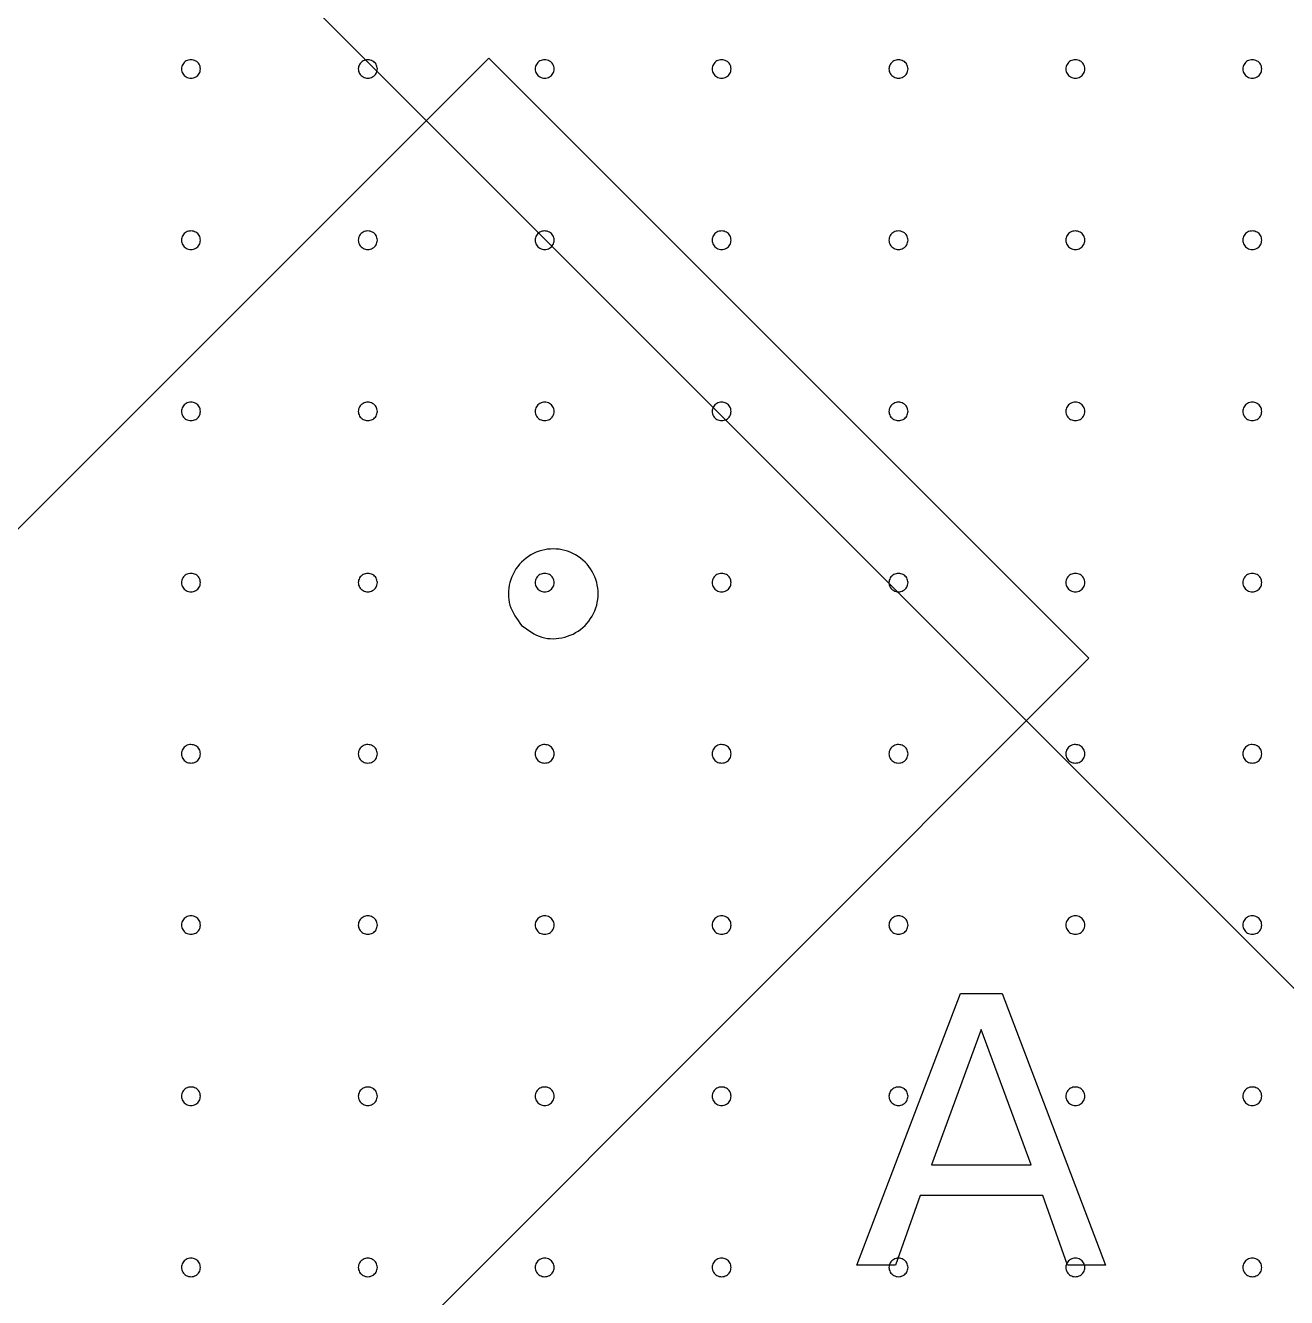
# Model space of a CAD drawing. Extents: x 0 to 210, y 0 to 204.
# Drawn here: x 134.92 to 173.14, y 129.62 to 168.16 of the extents above; entities that cross this region are included whole.
import ezdxf

# ---------------------------------------------------------------- set-up
doc = ezdxf.new("R2010")
doc.units = 0
doc.layers.add('Capa_1', color=7, linetype='CONTINUOUS')

msp = doc.modelspace()

# ---------------------------------------------------------------- linework, layer by layer
at = {"layer": 'Capa_1', "color": 7}
for p, q in [((177.151769, 135.197111), (134.974982, 177.373901)), ((140.22437, 166.838263), (140.22437, 166.838263)), ((145.58492, 166.838263), (145.58492, 166.838263)), ((150.945473, 166.838263), (150.945473, 166.838263)), ((156.306022, 166.838263), (156.306022, 166.838263)), ((161.666572, 166.838263), (161.666572, 166.838263)), ((167.027122, 166.838263), (167.027122, 166.838263)), ((172.387674, 166.838263), (172.387674, 166.838263)), ((140.22437, 161.651476), (140.22437, 161.651476)), ((145.58492, 161.651476), (145.58492, 161.651476)), ((150.945473, 161.651476), (150.945473, 161.651476)), ((156.306022, 161.651476), (156.306022, 161.651476)), ((161.666572, 161.651476), (161.666572, 161.651476)), ((167.027122, 161.651476), (167.027122, 161.651476)), ((172.387674, 161.651476), (172.387674, 161.651476)), ((140.22437, 156.46469), (140.22437, 156.46469)), ((145.58492, 156.46469), (145.58492, 156.46469)), ((150.945473, 156.46469), (150.945473, 156.46469)), ((156.306022, 156.46469), (156.306022, 156.46469)), ((161.666572, 156.46469), (161.666572, 156.46469)), ((167.027122, 156.46469), (167.027122, 156.46469)), ((172.387674, 156.46469), (172.387674, 156.46469)), ((140.22437, 151.277904), (140.22437, 151.277904)), ((145.58492, 151.277904), (145.58492, 151.277904)), ((150.945473, 151.277904), (150.945473, 151.277904)), ((156.306022, 151.277904), (156.306022, 151.277904)), ((161.666572, 151.277904), (161.666572, 151.277904)), ((167.027122, 151.277904), (167.027122, 151.277904)), ((172.387674, 151.277904), (172.387674, 151.277904)), ((149.955169, 149.978911), (149.955169, 149.978911)), ((140.22437, 146.091115), (140.22437, 146.091115)), ((145.58492, 146.091115), (145.58492, 146.091115)), ((150.945473, 146.091115), (150.945473, 146.091115)), ((156.306022, 146.091115), (156.306022, 146.091115)), ((161.666572, 146.091115), (161.666572, 146.091115)), ((167.027122, 146.091115), (167.027122, 146.091115)), ((172.387674, 146.091115), (172.387674, 146.091115)), ((140.22437, 140.904328), (140.22437, 140.904328)), ((145.58492, 140.904328), (145.58492, 140.904328)), ((150.945473, 140.904328), (150.945473, 140.904328)), ((156.306022, 140.904328), (156.306022, 140.904328)), ((161.666572, 140.904328), (161.666572, 140.904328)), ((167.027122, 140.904328), (167.027122, 140.904328)), ((172.387674, 140.904328), (172.387674, 140.904328)), ((140.22437, 135.717542), (140.22437, 135.717542)), ((145.58492, 135.717542), (145.58492, 135.717542)), ((150.945473, 135.717542), (150.945473, 135.717542)), ((156.306022, 135.717542), (156.306022, 135.717542)), ((161.666572, 135.717542), (161.666572, 135.717542)), ((167.027122, 135.717542), (167.027122, 135.717542)), ((172.387674, 135.717542), (172.387674, 135.717542)), ((140.22437, 130.530756), (140.22437, 130.530756)), ((145.58492, 130.530756), (145.58492, 130.530756)), ((150.945473, 130.530756), (150.945473, 130.530756)), ((156.306022, 130.530756), (156.306022, 130.530756)), ((161.666572, 130.530756), (161.666572, 130.530756)), ((167.027122, 130.530756), (167.027122, 130.530756)), ((172.387674, 130.530756), (172.387674, 130.530756))]:
    msp.add_line(p, q, dxfattribs=at)
at = {"layer": 'Capa_1', "color": 1}
for p, q in [((112.391105, 130.600062), (148.961097, 167.170051)), ((148.961097, 167.170051), (167.146309, 148.984836)), ((167.146309, 148.984836), (130.57632, 112.414848))]:
    msp.add_line(p, q, dxfattribs=at)
at = {"layer": 'Capa_1', "color": 5}
for p, q in [((160.114189, 130.602595), (163.256115, 138.832238)), ((163.256115, 138.832238), (164.518399, 138.832238)), ((163.256115, 138.832238), (163.256115, 138.832238)), ((164.518399, 138.832238), (167.654814, 130.602595)), ((163.884503, 137.735322), (162.374171, 133.639792)), ((165.400344, 133.639792), (163.884503, 137.735322)), ((163.884503, 137.735322), (163.884503, 137.735322)), ((162.374171, 133.639792), (165.400344, 133.639792)), ((162.037931, 132.71375), (161.288278, 130.602595)), ((165.74761, 132.71375), (162.037931, 132.71375)), ((166.497262, 130.602595), (165.74761, 132.71375)), ((161.288278, 130.602595), (160.114189, 130.602595)), ((167.654814, 130.602595), (166.497262, 130.602595))]:
    msp.add_line(p, q, dxfattribs=at)
at = {"layer": 'Capa_1', "color": 7}
for points, knots in [([(140.22437, 166.838263), (140.216305, 166.788829), (140.200298, 166.690731), (140.084664, 166.584278), (139.960351, 166.551998), (139.859732, 166.564929), (139.789287, 166.593072), (139.728688, 166.637932), (139.682134, 166.696538), (139.652816, 166.76486), (139.642777, 166.838262), (139.652817, 166.911665), (139.682134, 166.979986), (139.728689, 167.038591), (139.789288, 167.083451), (139.859732, 167.111594), (139.960351, 167.124524), (140.084663, 167.092245), (140.200297, 166.985793), (140.216304, 166.887696), (140.22437, 166.838263)], [0, 0, 0, 0, 0.146605, 0.290931, 0.441768, 0.517413, 0.592123, 0.666911, 0.741063, 0.814052, 0.887328, 0.960604, 1.033593, 1.107744, 1.182532, 1.257241, 1.332887, 1.483723, 1.628047, 1.774652, 1.774652, 1.774652, 1.774652]), ([(145.58492, 166.838263), (145.576854, 166.788829), (145.560848, 166.690731), (145.445214, 166.584278), (145.320901, 166.551998), (145.220282, 166.564929), (145.149837, 166.593072), (145.089238, 166.637932), (145.042683, 166.696538), (145.013366, 166.76486), (145.003327, 166.838262), (145.013366, 166.911665), (145.042684, 166.979986), (145.089239, 167.038591), (145.149837, 167.083451), (145.220282, 167.111594), (145.320901, 167.124524), (145.445213, 167.092245), (145.560847, 166.985793), (145.576854, 166.887696), (145.58492, 166.838263)], [0, 0, 0, 0, 0.146605, 0.290931, 0.441768, 0.517413, 0.592123, 0.666911, 0.741063, 0.814052, 0.887328, 0.960604, 1.033593, 1.107744, 1.182532, 1.257241, 1.332887, 1.483723, 1.628047, 1.774652, 1.774652, 1.774652, 1.774652]), ([(150.945473, 166.838263), (150.937407, 166.788829), (150.9214, 166.690731), (150.805766, 166.584278), (150.681453, 166.551998), (150.580834, 166.564929), (150.510389, 166.593072), (150.44979, 166.637932), (150.403236, 166.696538), (150.373918, 166.76486), (150.363879, 166.838262), (150.373919, 166.911665), (150.403237, 166.979986), (150.449791, 167.038591), (150.51039, 167.083451), (150.580834, 167.111594), (150.681453, 167.124524), (150.805765, 167.092245), (150.921399, 166.985793), (150.937406, 166.887696), (150.945473, 166.838263)], [0, 0, 0, 0, 0.146605, 0.290931, 0.441768, 0.517413, 0.592123, 0.666911, 0.741063, 0.814052, 0.887328, 0.960604, 1.033593, 1.107744, 1.182532, 1.257241, 1.332887, 1.483723, 1.628047, 1.774652, 1.774652, 1.774652, 1.774652]), ([(156.306022, 166.838263), (156.297956, 166.788829), (156.28195, 166.690731), (156.166316, 166.584278), (156.042003, 166.551998), (155.941384, 166.564929), (155.870939, 166.593072), (155.81034, 166.637932), (155.763785, 166.696538), (155.734468, 166.76486), (155.724429, 166.838262), (155.734469, 166.911665), (155.763786, 166.979986), (155.810341, 167.038591), (155.87094, 167.083451), (155.941384, 167.111594), (156.042003, 167.124524), (156.166315, 167.092245), (156.281949, 166.985793), (156.297956, 166.887696), (156.306022, 166.838263)], [0, 0, 0, 0, 0.146605, 0.290931, 0.441768, 0.517413, 0.592123, 0.666911, 0.741063, 0.814052, 0.887328, 0.960604, 1.033593, 1.107744, 1.182532, 1.257241, 1.332887, 1.483723, 1.628047, 1.774652, 1.774652, 1.774652, 1.774652]), ([(161.666572, 166.838263), (161.658506, 166.788829), (161.6425, 166.690731), (161.526865, 166.584278), (161.402553, 166.551998), (161.301934, 166.564929), (161.231489, 166.593072), (161.17089, 166.637932), (161.124335, 166.696538), (161.095018, 166.76486), (161.084978, 166.838262), (161.095018, 166.911665), (161.124336, 166.979986), (161.170891, 167.038591), (161.231489, 167.083451), (161.301934, 167.111594), (161.402552, 167.124524), (161.526865, 167.092245), (161.642499, 166.985793), (161.658506, 166.887696), (161.666572, 166.838263)], [0, 0, 0, 0, 0.146605, 0.290931, 0.441768, 0.517413, 0.592123, 0.666911, 0.741063, 0.814052, 0.887328, 0.960604, 1.033593, 1.107744, 1.182532, 1.257241, 1.332887, 1.483723, 1.628047, 1.774652, 1.774652, 1.774652, 1.774652]), ([(167.027122, 166.838263), (167.019056, 166.788829), (167.00305, 166.690731), (166.887415, 166.584278), (166.763102, 166.551998), (166.662483, 166.564929), (166.592038, 166.593072), (166.531439, 166.637932), (166.484885, 166.696538), (166.455568, 166.76486), (166.445528, 166.838262), (166.455568, 166.911665), (166.484886, 166.979986), (166.53144, 167.038591), (166.592039, 167.083451), (166.662484, 167.111594), (166.763102, 167.124524), (166.887414, 167.092245), (167.003049, 166.985793), (167.019056, 166.887696), (167.027122, 166.838263)], [0, 0, 0, 0, 0.146605, 0.290931, 0.441768, 0.517413, 0.592123, 0.666911, 0.741063, 0.814052, 0.887328, 0.960604, 1.033593, 1.107744, 1.182532, 1.257241, 1.332887, 1.483723, 1.628047, 1.774652, 1.774652, 1.774652, 1.774652]), ([(172.387674, 166.838263), (172.379608, 166.788829), (172.363602, 166.690731), (172.247968, 166.584278), (172.123655, 166.551998), (172.023036, 166.564929), (171.952591, 166.593072), (171.891992, 166.637932), (171.845437, 166.696538), (171.81612, 166.76486), (171.80608, 166.838262), (171.81612, 166.911665), (171.845438, 166.979986), (171.891993, 167.038591), (171.952591, 167.083451), (172.023036, 167.111594), (172.123655, 167.124524), (172.247967, 167.092245), (172.363601, 166.985793), (172.379608, 166.887696), (172.387674, 166.838263)], [0, 0, 0, 0, 0.146605, 0.290931, 0.441768, 0.517413, 0.592123, 0.666911, 0.741063, 0.814052, 0.887328, 0.960604, 1.033593, 1.107744, 1.182532, 1.257241, 1.332887, 1.483723, 1.628047, 1.774652, 1.774652, 1.774652, 1.774652]), ([(140.22437, 161.651476), (140.216305, 161.602043), (140.200298, 161.503945), (140.084664, 161.397492), (139.960351, 161.365212), (139.859732, 161.378143), (139.789287, 161.406286), (139.728688, 161.451146), (139.682134, 161.509751), (139.652816, 161.578074), (139.642777, 161.651476), (139.652817, 161.724878), (139.682134, 161.7932), (139.728689, 161.851805), (139.789288, 161.896665), (139.859732, 161.924807), (139.960351, 161.937738), (140.084663, 161.905459), (140.200297, 161.799007), (140.216304, 161.700909), (140.22437, 161.651476)], [0, 0, 0, 0, 0.146605, 0.290931, 0.441768, 0.517413, 0.592123, 0.666911, 0.741063, 0.814052, 0.887328, 0.960604, 1.033593, 1.107744, 1.182532, 1.257241, 1.332887, 1.483723, 1.628047, 1.774652, 1.774652, 1.774652, 1.774652]), ([(145.58492, 161.651476), (145.576854, 161.602043), (145.560848, 161.503945), (145.445214, 161.397492), (145.320901, 161.365212), (145.220282, 161.378143), (145.149837, 161.406286), (145.089238, 161.451146), (145.042683, 161.509751), (145.013366, 161.578074), (145.003327, 161.651476), (145.013366, 161.724878), (145.042684, 161.7932), (145.089239, 161.851805), (145.149837, 161.896665), (145.220282, 161.924807), (145.320901, 161.937738), (145.445213, 161.905459), (145.560847, 161.799007), (145.576854, 161.700909), (145.58492, 161.651476)], [0, 0, 0, 0, 0.146605, 0.290931, 0.441768, 0.517413, 0.592123, 0.666911, 0.741063, 0.814052, 0.887328, 0.960604, 1.033593, 1.107744, 1.182532, 1.257241, 1.332887, 1.483723, 1.628047, 1.774652, 1.774652, 1.774652, 1.774652]), ([(150.945473, 161.651476), (150.937407, 161.602043), (150.9214, 161.503945), (150.805766, 161.397492), (150.681453, 161.365212), (150.580834, 161.378143), (150.510389, 161.406286), (150.44979, 161.451146), (150.403236, 161.509751), (150.373918, 161.578074), (150.363879, 161.651476), (150.373919, 161.724878), (150.403237, 161.7932), (150.449791, 161.851805), (150.51039, 161.896665), (150.580834, 161.924807), (150.681453, 161.937738), (150.805765, 161.905459), (150.921399, 161.799007), (150.937406, 161.700909), (150.945473, 161.651476)], [0, 0, 0, 0, 0.146605, 0.290931, 0.441768, 0.517413, 0.592123, 0.666911, 0.741063, 0.814052, 0.887328, 0.960604, 1.033593, 1.107744, 1.182532, 1.257241, 1.332887, 1.483723, 1.628047, 1.774652, 1.774652, 1.774652, 1.774652]), ([(156.306022, 161.651476), (156.297956, 161.602043), (156.28195, 161.503945), (156.166316, 161.397492), (156.042003, 161.365212), (155.941384, 161.378143), (155.870939, 161.406286), (155.81034, 161.451146), (155.763785, 161.509751), (155.734468, 161.578074), (155.724429, 161.651476), (155.734469, 161.724878), (155.763786, 161.7932), (155.810341, 161.851805), (155.87094, 161.896665), (155.941384, 161.924807), (156.042003, 161.937738), (156.166315, 161.905459), (156.281949, 161.799007), (156.297956, 161.700909), (156.306022, 161.651476)], [0, 0, 0, 0, 0.146605, 0.290931, 0.441768, 0.517413, 0.592123, 0.666911, 0.741063, 0.814052, 0.887328, 0.960604, 1.033593, 1.107744, 1.182532, 1.257241, 1.332887, 1.483723, 1.628047, 1.774652, 1.774652, 1.774652, 1.774652]), ([(161.666572, 161.651476), (161.658506, 161.602043), (161.6425, 161.503945), (161.526865, 161.397492), (161.402553, 161.365212), (161.301934, 161.378143), (161.231489, 161.406286), (161.17089, 161.451146), (161.124335, 161.509751), (161.095018, 161.578074), (161.084978, 161.651476), (161.095018, 161.724878), (161.124336, 161.7932), (161.170891, 161.851805), (161.231489, 161.896665), (161.301934, 161.924807), (161.402552, 161.937738), (161.526865, 161.905459), (161.642499, 161.799007), (161.658506, 161.700909), (161.666572, 161.651476)], [0, 0, 0, 0, 0.146605, 0.290931, 0.441768, 0.517413, 0.592123, 0.666911, 0.741063, 0.814052, 0.887328, 0.960604, 1.033593, 1.107744, 1.182532, 1.257241, 1.332887, 1.483723, 1.628047, 1.774652, 1.774652, 1.774652, 1.774652]), ([(167.027122, 161.651476), (167.019056, 161.602043), (167.00305, 161.503945), (166.887415, 161.397492), (166.763102, 161.365212), (166.662483, 161.378143), (166.592038, 161.406286), (166.531439, 161.451146), (166.484885, 161.509751), (166.455568, 161.578074), (166.445528, 161.651476), (166.455568, 161.724878), (166.484886, 161.7932), (166.53144, 161.851805), (166.592039, 161.896665), (166.662484, 161.924807), (166.763102, 161.937738), (166.887414, 161.905459), (167.003049, 161.799007), (167.019056, 161.700909), (167.027122, 161.651476)], [0, 0, 0, 0, 0.146605, 0.290931, 0.441768, 0.517413, 0.592123, 0.666911, 0.741063, 0.814052, 0.887328, 0.960604, 1.033593, 1.107744, 1.182532, 1.257241, 1.332887, 1.483723, 1.628047, 1.774652, 1.774652, 1.774652, 1.774652]), ([(172.387674, 161.651476), (172.379608, 161.602043), (172.363602, 161.503945), (172.247968, 161.397492), (172.123655, 161.365212), (172.023036, 161.378143), (171.952591, 161.406286), (171.891992, 161.451146), (171.845437, 161.509751), (171.81612, 161.578074), (171.80608, 161.651476), (171.81612, 161.724878), (171.845438, 161.7932), (171.891993, 161.851805), (171.952591, 161.896665), (172.023036, 161.924807), (172.123655, 161.937738), (172.247967, 161.905459), (172.363601, 161.799007), (172.379608, 161.700909), (172.387674, 161.651476)], [0, 0, 0, 0, 0.146605, 0.290931, 0.441768, 0.517413, 0.592123, 0.666911, 0.741063, 0.814052, 0.887328, 0.960604, 1.033593, 1.107744, 1.182532, 1.257241, 1.332887, 1.483723, 1.628047, 1.774652, 1.774652, 1.774652, 1.774652]), ([(140.22437, 156.46469), (140.216305, 156.415256), (140.200298, 156.317158), (140.084664, 156.210705), (139.960351, 156.178426), (139.859732, 156.191356), (139.789287, 156.2195), (139.728688, 156.264359), (139.682134, 156.322965), (139.652816, 156.391287), (139.642777, 156.46469), (139.652817, 156.538092), (139.682134, 156.606414), (139.728689, 156.665019), (139.789288, 156.709878), (139.859732, 156.738021), (139.960351, 156.750951), (140.084663, 156.718672), (140.200297, 156.61222), (140.216304, 156.514123), (140.22437, 156.46469)], [0, 0, 0, 0, 0.146605, 0.290931, 0.441768, 0.517413, 0.592123, 0.666911, 0.741063, 0.814052, 0.887328, 0.960604, 1.033593, 1.107744, 1.182532, 1.257241, 1.332887, 1.483723, 1.628047, 1.774652, 1.774652, 1.774652, 1.774652]), ([(145.58492, 156.46469), (145.576854, 156.415256), (145.560848, 156.317158), (145.445214, 156.210705), (145.320901, 156.178426), (145.220282, 156.191356), (145.149837, 156.2195), (145.089238, 156.264359), (145.042683, 156.322965), (145.013366, 156.391287), (145.003327, 156.46469), (145.013366, 156.538092), (145.042684, 156.606414), (145.089239, 156.665019), (145.149837, 156.709878), (145.220282, 156.738021), (145.320901, 156.750951), (145.445213, 156.718672), (145.560847, 156.61222), (145.576854, 156.514123), (145.58492, 156.46469)], [0, 0, 0, 0, 0.146605, 0.290931, 0.441768, 0.517413, 0.592123, 0.666911, 0.741063, 0.814052, 0.887328, 0.960604, 1.033593, 1.107744, 1.182532, 1.257241, 1.332887, 1.483723, 1.628047, 1.774652, 1.774652, 1.774652, 1.774652]), ([(150.945473, 156.46469), (150.937407, 156.415256), (150.9214, 156.317158), (150.805766, 156.210705), (150.681453, 156.178426), (150.580834, 156.191356), (150.510389, 156.2195), (150.44979, 156.264359), (150.403236, 156.322965), (150.373918, 156.391287), (150.363879, 156.46469), (150.373919, 156.538092), (150.403237, 156.606414), (150.449791, 156.665019), (150.51039, 156.709878), (150.580834, 156.738021), (150.681453, 156.750951), (150.805765, 156.718672), (150.921399, 156.61222), (150.937406, 156.514123), (150.945473, 156.46469)], [0, 0, 0, 0, 0.146605, 0.290931, 0.441768, 0.517413, 0.592123, 0.666911, 0.741063, 0.814052, 0.887328, 0.960604, 1.033593, 1.107744, 1.182532, 1.257241, 1.332887, 1.483723, 1.628047, 1.774652, 1.774652, 1.774652, 1.774652]), ([(156.306022, 156.46469), (156.297956, 156.415256), (156.28195, 156.317158), (156.166316, 156.210705), (156.042003, 156.178426), (155.941384, 156.191356), (155.870939, 156.2195), (155.81034, 156.264359), (155.763785, 156.322965), (155.734468, 156.391287), (155.724429, 156.46469), (155.734469, 156.538092), (155.763786, 156.606414), (155.810341, 156.665019), (155.87094, 156.709878), (155.941384, 156.738021), (156.042003, 156.750951), (156.166315, 156.718672), (156.281949, 156.61222), (156.297956, 156.514123), (156.306022, 156.46469)], [0, 0, 0, 0, 0.146605, 0.290931, 0.441768, 0.517413, 0.592123, 0.666911, 0.741063, 0.814052, 0.887328, 0.960604, 1.033593, 1.107744, 1.182532, 1.257241, 1.332887, 1.483723, 1.628047, 1.774652, 1.774652, 1.774652, 1.774652]), ([(161.666572, 156.46469), (161.658506, 156.415256), (161.6425, 156.317158), (161.526865, 156.210705), (161.402553, 156.178426), (161.301934, 156.191356), (161.231489, 156.2195), (161.17089, 156.264359), (161.124335, 156.322965), (161.095018, 156.391287), (161.084978, 156.46469), (161.095018, 156.538092), (161.124336, 156.606414), (161.170891, 156.665019), (161.231489, 156.709878), (161.301934, 156.738021), (161.402552, 156.750951), (161.526865, 156.718672), (161.642499, 156.61222), (161.658506, 156.514123), (161.666572, 156.46469)], [0, 0, 0, 0, 0.146605, 0.290931, 0.441768, 0.517413, 0.592123, 0.666911, 0.741063, 0.814052, 0.887328, 0.960604, 1.033593, 1.107744, 1.182532, 1.257241, 1.332887, 1.483723, 1.628047, 1.774652, 1.774652, 1.774652, 1.774652]), ([(167.027122, 156.46469), (167.019056, 156.415256), (167.00305, 156.317158), (166.887415, 156.210705), (166.763102, 156.178426), (166.662483, 156.191356), (166.592038, 156.2195), (166.531439, 156.264359), (166.484885, 156.322965), (166.455568, 156.391287), (166.445528, 156.46469), (166.455568, 156.538092), (166.484886, 156.606414), (166.53144, 156.665019), (166.592039, 156.709878), (166.662484, 156.738021), (166.763102, 156.750951), (166.887414, 156.718672), (167.003049, 156.61222), (167.019056, 156.514123), (167.027122, 156.46469)], [0, 0, 0, 0, 0.146605, 0.290931, 0.441768, 0.517413, 0.592123, 0.666911, 0.741063, 0.814052, 0.887328, 0.960604, 1.033593, 1.107744, 1.182532, 1.257241, 1.332887, 1.483723, 1.628047, 1.774652, 1.774652, 1.774652, 1.774652]), ([(172.387674, 156.46469), (172.379608, 156.415256), (172.363602, 156.317158), (172.247968, 156.210705), (172.123655, 156.178426), (172.023036, 156.191356), (171.952591, 156.2195), (171.891992, 156.264359), (171.845437, 156.322965), (171.81612, 156.391287), (171.80608, 156.46469), (171.81612, 156.538092), (171.845438, 156.606414), (171.891993, 156.665019), (171.952591, 156.709878), (172.023036, 156.738021), (172.123655, 156.750951), (172.247967, 156.718672), (172.363601, 156.61222), (172.379608, 156.514123), (172.387674, 156.46469)], [0, 0, 0, 0, 0.146605, 0.290931, 0.441768, 0.517413, 0.592123, 0.666911, 0.741063, 0.814052, 0.887328, 0.960604, 1.033593, 1.107744, 1.182532, 1.257241, 1.332887, 1.483723, 1.628047, 1.774652, 1.774652, 1.774652, 1.774652]), ([(149.955169, 149.978911), (149.812192, 150.174707), (149.530477, 150.560494), (149.545588, 151.310468), (149.908453, 151.945622), (150.548846, 152.313727), (151.283414, 152.31343), (151.922797, 151.946538), (152.289689, 151.307155), (152.289985, 150.572588), (151.921881, 149.932194), (151.286727, 149.569329), (150.536752, 149.554218), (150.150966, 149.835933), (149.955169, 149.978911)], [0, 0, 0, 0, 0.710507, 1.399941, 2.110449, 2.820956, 3.51039, 4.220898, 4.931405, 5.620839, 6.331346, 7.041854, 7.731288, 8.441795, 8.441795, 8.441795, 8.441795]), ([(140.22437, 151.277904), (140.216305, 151.22847), (140.200298, 151.130372), (140.084664, 151.023919), (139.960351, 150.991639), (139.859732, 151.00457), (139.789287, 151.032713), (139.728688, 151.077573), (139.682134, 151.136179), (139.652816, 151.204501), (139.642777, 151.277903), (139.652817, 151.351306), (139.682134, 151.419627), (139.728689, 151.478232), (139.789288, 151.523092), (139.859732, 151.551235), (139.960351, 151.564165), (140.084663, 151.531886), (140.200297, 151.425434), (140.216304, 151.327337), (140.22437, 151.277904)], [0, 0, 0, 0, 0.146605, 0.290931, 0.441768, 0.517413, 0.592123, 0.666911, 0.741063, 0.814052, 0.887328, 0.960604, 1.033593, 1.107744, 1.182532, 1.257241, 1.332887, 1.483723, 1.628047, 1.774652, 1.774652, 1.774652, 1.774652]), ([(145.58492, 151.277904), (145.576854, 151.22847), (145.560848, 151.130372), (145.445214, 151.023919), (145.320901, 150.991639), (145.220282, 151.00457), (145.149837, 151.032713), (145.089238, 151.077573), (145.042683, 151.136179), (145.013366, 151.204501), (145.003327, 151.277903), (145.013366, 151.351306), (145.042684, 151.419627), (145.089239, 151.478232), (145.149837, 151.523092), (145.220282, 151.551235), (145.320901, 151.564165), (145.445213, 151.531886), (145.560847, 151.425434), (145.576854, 151.327337), (145.58492, 151.277904)], [0, 0, 0, 0, 0.146605, 0.290931, 0.441768, 0.517413, 0.592123, 0.666911, 0.741063, 0.814052, 0.887328, 0.960604, 1.033593, 1.107744, 1.182532, 1.257241, 1.332887, 1.483723, 1.628047, 1.774652, 1.774652, 1.774652, 1.774652]), ([(150.945473, 151.277904), (150.937407, 151.22847), (150.9214, 151.130372), (150.805766, 151.023919), (150.681453, 150.991639), (150.580834, 151.00457), (150.510389, 151.032713), (150.44979, 151.077573), (150.403236, 151.136179), (150.373918, 151.204501), (150.363879, 151.277903), (150.373919, 151.351306), (150.403237, 151.419627), (150.449791, 151.478232), (150.51039, 151.523092), (150.580834, 151.551235), (150.681453, 151.564165), (150.805765, 151.531886), (150.921399, 151.425434), (150.937406, 151.327337), (150.945473, 151.277904)], [0, 0, 0, 0, 0.146605, 0.290931, 0.441768, 0.517413, 0.592123, 0.666911, 0.741063, 0.814052, 0.887328, 0.960604, 1.033593, 1.107744, 1.182532, 1.257241, 1.332887, 1.483723, 1.628047, 1.774652, 1.774652, 1.774652, 1.774652]), ([(156.306022, 151.277904), (156.297956, 151.22847), (156.28195, 151.130372), (156.166316, 151.023919), (156.042003, 150.991639), (155.941384, 151.00457), (155.870939, 151.032713), (155.81034, 151.077573), (155.763785, 151.136179), (155.734468, 151.204501), (155.724429, 151.277903), (155.734469, 151.351306), (155.763786, 151.419627), (155.810341, 151.478232), (155.87094, 151.523092), (155.941384, 151.551235), (156.042003, 151.564165), (156.166315, 151.531886), (156.281949, 151.425434), (156.297956, 151.327337), (156.306022, 151.277904)], [0, 0, 0, 0, 0.146605, 0.290931, 0.441768, 0.517413, 0.592123, 0.666911, 0.741063, 0.814052, 0.887328, 0.960604, 1.033593, 1.107744, 1.182532, 1.257241, 1.332887, 1.483723, 1.628047, 1.774652, 1.774652, 1.774652, 1.774652]), ([(161.666572, 151.277904), (161.658506, 151.22847), (161.6425, 151.130372), (161.526865, 151.023919), (161.402553, 150.991639), (161.301934, 151.00457), (161.231489, 151.032713), (161.17089, 151.077573), (161.124335, 151.136179), (161.095018, 151.204501), (161.084978, 151.277903), (161.095018, 151.351306), (161.124336, 151.419627), (161.170891, 151.478232), (161.231489, 151.523092), (161.301934, 151.551235), (161.402552, 151.564165), (161.526865, 151.531886), (161.642499, 151.425434), (161.658506, 151.327337), (161.666572, 151.277904)], [0, 0, 0, 0, 0.146605, 0.290931, 0.441768, 0.517413, 0.592123, 0.666911, 0.741063, 0.814052, 0.887328, 0.960604, 1.033593, 1.107744, 1.182532, 1.257241, 1.332887, 1.483723, 1.628047, 1.774652, 1.774652, 1.774652, 1.774652]), ([(167.027122, 151.277904), (167.019056, 151.22847), (167.00305, 151.130372), (166.887415, 151.023919), (166.763102, 150.991639), (166.662483, 151.00457), (166.592038, 151.032713), (166.531439, 151.077573), (166.484885, 151.136179), (166.455568, 151.204501), (166.445528, 151.277903), (166.455568, 151.351306), (166.484886, 151.419627), (166.53144, 151.478232), (166.592039, 151.523092), (166.662484, 151.551235), (166.763102, 151.564165), (166.887414, 151.531886), (167.003049, 151.425434), (167.019056, 151.327337), (167.027122, 151.277904)], [0, 0, 0, 0, 0.146605, 0.290931, 0.441768, 0.517413, 0.592123, 0.666911, 0.741063, 0.814052, 0.887328, 0.960604, 1.033593, 1.107744, 1.182532, 1.257241, 1.332887, 1.483723, 1.628047, 1.774652, 1.774652, 1.774652, 1.774652]), ([(172.387674, 151.277904), (172.379608, 151.22847), (172.363602, 151.130372), (172.247968, 151.023919), (172.123655, 150.991639), (172.023036, 151.00457), (171.952591, 151.032713), (171.891992, 151.077573), (171.845437, 151.136179), (171.81612, 151.204501), (171.80608, 151.277903), (171.81612, 151.351306), (171.845438, 151.419627), (171.891993, 151.478232), (171.952591, 151.523092), (172.023036, 151.551235), (172.123655, 151.564165), (172.247967, 151.531886), (172.363601, 151.425434), (172.379608, 151.327337), (172.387674, 151.277904)], [0, 0, 0, 0, 0.146605, 0.290931, 0.441768, 0.517413, 0.592123, 0.666911, 0.741063, 0.814052, 0.887328, 0.960604, 1.033593, 1.107744, 1.182532, 1.257241, 1.332887, 1.483723, 1.628047, 1.774652, 1.774652, 1.774652, 1.774652]), ([(140.22437, 146.091115), (140.216305, 146.041681), (140.200298, 145.943583), (140.084664, 145.83713), (139.960351, 145.804851), (139.859732, 145.817781), (139.789287, 145.845924), (139.728688, 145.890784), (139.682134, 145.94939), (139.652816, 146.017712), (139.642777, 146.091115), (139.652817, 146.164517), (139.682134, 146.232839), (139.728689, 146.291444), (139.789288, 146.336303), (139.859732, 146.364446), (139.960351, 146.377376), (140.084663, 146.345097), (140.200297, 146.238645), (140.216304, 146.140548), (140.22437, 146.091115)], [0, 0, 0, 0, 0.146605, 0.290931, 0.441768, 0.517413, 0.592123, 0.666911, 0.741063, 0.814052, 0.887328, 0.960604, 1.033593, 1.107744, 1.182532, 1.257241, 1.332887, 1.483723, 1.628047, 1.774652, 1.774652, 1.774652, 1.774652]), ([(145.58492, 146.091115), (145.576854, 146.041681), (145.560848, 145.943583), (145.445214, 145.83713), (145.320901, 145.804851), (145.220282, 145.817781), (145.149837, 145.845924), (145.089238, 145.890784), (145.042683, 145.94939), (145.013366, 146.017712), (145.003327, 146.091115), (145.013366, 146.164517), (145.042684, 146.232839), (145.089239, 146.291444), (145.149837, 146.336303), (145.220282, 146.364446), (145.320901, 146.377376), (145.445213, 146.345097), (145.560847, 146.238645), (145.576854, 146.140548), (145.58492, 146.091115)], [0, 0, 0, 0, 0.146605, 0.290931, 0.441768, 0.517413, 0.592123, 0.666911, 0.741063, 0.814052, 0.887328, 0.960604, 1.033593, 1.107744, 1.182532, 1.257241, 1.332887, 1.483723, 1.628047, 1.774652, 1.774652, 1.774652, 1.774652]), ([(150.945473, 146.091115), (150.937407, 146.041681), (150.9214, 145.943583), (150.805766, 145.83713), (150.681453, 145.804851), (150.580834, 145.817781), (150.510389, 145.845924), (150.44979, 145.890784), (150.403236, 145.94939), (150.373918, 146.017712), (150.363879, 146.091115), (150.373919, 146.164517), (150.403237, 146.232839), (150.449791, 146.291444), (150.51039, 146.336303), (150.580834, 146.364446), (150.681453, 146.377376), (150.805765, 146.345097), (150.921399, 146.238645), (150.937406, 146.140548), (150.945473, 146.091115)], [0, 0, 0, 0, 0.146605, 0.290931, 0.441768, 0.517413, 0.592123, 0.666911, 0.741063, 0.814052, 0.887328, 0.960604, 1.033593, 1.107744, 1.182532, 1.257241, 1.332887, 1.483723, 1.628047, 1.774652, 1.774652, 1.774652, 1.774652]), ([(156.306022, 146.091115), (156.297956, 146.041681), (156.28195, 145.943583), (156.166316, 145.83713), (156.042003, 145.804851), (155.941384, 145.817781), (155.870939, 145.845924), (155.81034, 145.890784), (155.763785, 145.94939), (155.734468, 146.017712), (155.724429, 146.091115), (155.734469, 146.164517), (155.763786, 146.232839), (155.810341, 146.291444), (155.87094, 146.336303), (155.941384, 146.364446), (156.042003, 146.377376), (156.166315, 146.345097), (156.281949, 146.238645), (156.297956, 146.140548), (156.306022, 146.091115)], [0, 0, 0, 0, 0.146605, 0.290931, 0.441768, 0.517413, 0.592123, 0.666911, 0.741063, 0.814052, 0.887328, 0.960604, 1.033593, 1.107744, 1.182532, 1.257241, 1.332887, 1.483723, 1.628047, 1.774652, 1.774652, 1.774652, 1.774652]), ([(161.666572, 146.091115), (161.658506, 146.041681), (161.6425, 145.943583), (161.526865, 145.83713), (161.402553, 145.804851), (161.301934, 145.817781), (161.231489, 145.845924), (161.17089, 145.890784), (161.124335, 145.94939), (161.095018, 146.017712), (161.084978, 146.091115), (161.095018, 146.164517), (161.124336, 146.232839), (161.170891, 146.291444), (161.231489, 146.336303), (161.301934, 146.364446), (161.402552, 146.377376), (161.526865, 146.345097), (161.642499, 146.238645), (161.658506, 146.140548), (161.666572, 146.091115)], [0, 0, 0, 0, 0.146605, 0.290931, 0.441768, 0.517413, 0.592123, 0.666911, 0.741063, 0.814052, 0.887328, 0.960604, 1.033593, 1.107744, 1.182532, 1.257241, 1.332887, 1.483723, 1.628047, 1.774652, 1.774652, 1.774652, 1.774652]), ([(167.027122, 146.091115), (167.019056, 146.041681), (167.00305, 145.943583), (166.887415, 145.83713), (166.763102, 145.804851), (166.662483, 145.817781), (166.592038, 145.845924), (166.531439, 145.890784), (166.484885, 145.94939), (166.455568, 146.017712), (166.445528, 146.091115), (166.455568, 146.164517), (166.484886, 146.232839), (166.53144, 146.291444), (166.592039, 146.336303), (166.662484, 146.364446), (166.763102, 146.377376), (166.887414, 146.345097), (167.003049, 146.238645), (167.019056, 146.140548), (167.027122, 146.091115)], [0, 0, 0, 0, 0.146605, 0.290931, 0.441768, 0.517413, 0.592123, 0.666911, 0.741063, 0.814052, 0.887328, 0.960604, 1.033593, 1.107744, 1.182532, 1.257241, 1.332887, 1.483723, 1.628047, 1.774652, 1.774652, 1.774652, 1.774652]), ([(172.387674, 146.091115), (172.379608, 146.041681), (172.363602, 145.943583), (172.247968, 145.83713), (172.123655, 145.804851), (172.023036, 145.817781), (171.952591, 145.845924), (171.891992, 145.890784), (171.845437, 145.94939), (171.81612, 146.017712), (171.80608, 146.091115), (171.81612, 146.164517), (171.845438, 146.232839), (171.891993, 146.291444), (171.952591, 146.336303), (172.023036, 146.364446), (172.123655, 146.377376), (172.247967, 146.345097), (172.363601, 146.238645), (172.379608, 146.140548), (172.387674, 146.091115)], [0, 0, 0, 0, 0.146605, 0.290931, 0.441768, 0.517413, 0.592123, 0.666911, 0.741063, 0.814052, 0.887328, 0.960604, 1.033593, 1.107744, 1.182532, 1.257241, 1.332887, 1.483723, 1.628047, 1.774652, 1.774652, 1.774652, 1.774652]), ([(140.22437, 140.904328), (140.216305, 140.854895), (140.200298, 140.756797), (140.084664, 140.650344), (139.960351, 140.618064), (139.859732, 140.630995), (139.789287, 140.659138), (139.728688, 140.703998), (139.682134, 140.762604), (139.652816, 140.830926), (139.642777, 140.904328), (139.652817, 140.977731), (139.682134, 141.046052), (139.728689, 141.104657), (139.789288, 141.149517), (139.859732, 141.17766), (139.960351, 141.19059), (140.084663, 141.158311), (140.200297, 141.051859), (140.216304, 140.953762), (140.22437, 140.904328)], [0, 0, 0, 0, 0.146605, 0.290931, 0.441768, 0.517413, 0.592123, 0.666911, 0.741063, 0.814052, 0.887328, 0.960604, 1.033593, 1.107744, 1.182532, 1.257241, 1.332887, 1.483723, 1.628047, 1.774652, 1.774652, 1.774652, 1.774652]), ([(145.58492, 140.904328), (145.576854, 140.854895), (145.560848, 140.756797), (145.445214, 140.650344), (145.320901, 140.618064), (145.220282, 140.630995), (145.149837, 140.659138), (145.089238, 140.703998), (145.042683, 140.762604), (145.013366, 140.830926), (145.003327, 140.904328), (145.013366, 140.977731), (145.042684, 141.046052), (145.089239, 141.104657), (145.149837, 141.149517), (145.220282, 141.17766), (145.320901, 141.19059), (145.445213, 141.158311), (145.560847, 141.051859), (145.576854, 140.953762), (145.58492, 140.904328)], [0, 0, 0, 0, 0.146605, 0.290931, 0.441768, 0.517413, 0.592123, 0.666911, 0.741063, 0.814052, 0.887328, 0.960604, 1.033593, 1.107744, 1.182532, 1.257241, 1.332887, 1.483723, 1.628047, 1.774652, 1.774652, 1.774652, 1.774652]), ([(150.945473, 140.904328), (150.937407, 140.854895), (150.9214, 140.756797), (150.805766, 140.650344), (150.681453, 140.618064), (150.580834, 140.630995), (150.510389, 140.659138), (150.44979, 140.703998), (150.403236, 140.762604), (150.373918, 140.830926), (150.363879, 140.904328), (150.373919, 140.977731), (150.403237, 141.046052), (150.449791, 141.104657), (150.51039, 141.149517), (150.580834, 141.17766), (150.681453, 141.19059), (150.805765, 141.158311), (150.921399, 141.051859), (150.937406, 140.953762), (150.945473, 140.904328)], [0, 0, 0, 0, 0.146605, 0.290931, 0.441768, 0.517413, 0.592123, 0.666911, 0.741063, 0.814052, 0.887328, 0.960604, 1.033593, 1.107744, 1.182532, 1.257241, 1.332887, 1.483723, 1.628047, 1.774652, 1.774652, 1.774652, 1.774652]), ([(156.306022, 140.904328), (156.297956, 140.854895), (156.28195, 140.756797), (156.166316, 140.650344), (156.042003, 140.618064), (155.941384, 140.630995), (155.870939, 140.659138), (155.81034, 140.703998), (155.763785, 140.762604), (155.734468, 140.830926), (155.724429, 140.904328), (155.734469, 140.977731), (155.763786, 141.046052), (155.810341, 141.104657), (155.87094, 141.149517), (155.941384, 141.17766), (156.042003, 141.19059), (156.166315, 141.158311), (156.281949, 141.051859), (156.297956, 140.953762), (156.306022, 140.904328)], [0, 0, 0, 0, 0.146605, 0.290931, 0.441768, 0.517413, 0.592123, 0.666911, 0.741063, 0.814052, 0.887328, 0.960604, 1.033593, 1.107744, 1.182532, 1.257241, 1.332887, 1.483723, 1.628047, 1.774652, 1.774652, 1.774652, 1.774652]), ([(161.666572, 140.904328), (161.658506, 140.854895), (161.6425, 140.756797), (161.526865, 140.650344), (161.402553, 140.618064), (161.301934, 140.630995), (161.231489, 140.659138), (161.17089, 140.703998), (161.124335, 140.762604), (161.095018, 140.830926), (161.084978, 140.904328), (161.095018, 140.977731), (161.124336, 141.046052), (161.170891, 141.104657), (161.231489, 141.149517), (161.301934, 141.17766), (161.402552, 141.19059), (161.526865, 141.158311), (161.642499, 141.051859), (161.658506, 140.953762), (161.666572, 140.904328)], [0, 0, 0, 0, 0.146605, 0.290931, 0.441768, 0.517413, 0.592123, 0.666911, 0.741063, 0.814052, 0.887328, 0.960604, 1.033593, 1.107744, 1.182532, 1.257241, 1.332887, 1.483723, 1.628047, 1.774652, 1.774652, 1.774652, 1.774652]), ([(167.027122, 140.904328), (167.019056, 140.854895), (167.00305, 140.756797), (166.887415, 140.650344), (166.763102, 140.618064), (166.662483, 140.630995), (166.592038, 140.659138), (166.531439, 140.703998), (166.484885, 140.762604), (166.455568, 140.830926), (166.445528, 140.904328), (166.455568, 140.977731), (166.484886, 141.046052), (166.53144, 141.104657), (166.592039, 141.149517), (166.662484, 141.17766), (166.763102, 141.19059), (166.887414, 141.158311), (167.003049, 141.051859), (167.019056, 140.953762), (167.027122, 140.904328)], [0, 0, 0, 0, 0.146605, 0.290931, 0.441768, 0.517413, 0.592123, 0.666911, 0.741063, 0.814052, 0.887328, 0.960604, 1.033593, 1.107744, 1.182532, 1.257241, 1.332887, 1.483723, 1.628047, 1.774652, 1.774652, 1.774652, 1.774652]), ([(172.387674, 140.904328), (172.379608, 140.854895), (172.363602, 140.756797), (172.247968, 140.650344), (172.123655, 140.618064), (172.023036, 140.630995), (171.952591, 140.659138), (171.891992, 140.703998), (171.845437, 140.762604), (171.81612, 140.830926), (171.80608, 140.904328), (171.81612, 140.977731), (171.845438, 141.046052), (171.891993, 141.104657), (171.952591, 141.149517), (172.023036, 141.17766), (172.123655, 141.19059), (172.247967, 141.158311), (172.363601, 141.051859), (172.379608, 140.953762), (172.387674, 140.904328)], [0, 0, 0, 0, 0.146605, 0.290931, 0.441768, 0.517413, 0.592123, 0.666911, 0.741063, 0.814052, 0.887328, 0.960604, 1.033593, 1.107744, 1.182532, 1.257241, 1.332887, 1.483723, 1.628047, 1.774652, 1.774652, 1.774652, 1.774652]), ([(140.22437, 135.717542), (140.216305, 135.668109), (140.200298, 135.570011), (140.084664, 135.463558), (139.960351, 135.431278), (139.859732, 135.444209), (139.789287, 135.472352), (139.728688, 135.517212), (139.682134, 135.575817), (139.652816, 135.64414), (139.642777, 135.717542), (139.652817, 135.790944), (139.682134, 135.859266), (139.728689, 135.917871), (139.789288, 135.96273), (139.859732, 135.990873), (139.960351, 136.003804), (140.084663, 135.971524), (140.200297, 135.865073), (140.216304, 135.766975), (140.22437, 135.717542)], [0, 0, 0, 0, 0.146605, 0.290931, 0.441768, 0.517413, 0.592123, 0.666911, 0.741063, 0.814052, 0.887328, 0.960604, 1.033593, 1.107744, 1.182532, 1.257241, 1.332887, 1.483723, 1.628047, 1.774652, 1.774652, 1.774652, 1.774652]), ([(145.58492, 135.717542), (145.576854, 135.668109), (145.560848, 135.570011), (145.445214, 135.463558), (145.320901, 135.431278), (145.220282, 135.444209), (145.149837, 135.472352), (145.089238, 135.517212), (145.042683, 135.575817), (145.013366, 135.64414), (145.003327, 135.717542), (145.013366, 135.790944), (145.042684, 135.859266), (145.089239, 135.917871), (145.149837, 135.96273), (145.220282, 135.990873), (145.320901, 136.003804), (145.445213, 135.971524), (145.560847, 135.865073), (145.576854, 135.766975), (145.58492, 135.717542)], [0, 0, 0, 0, 0.146605, 0.290931, 0.441768, 0.517413, 0.592123, 0.666911, 0.741063, 0.814052, 0.887328, 0.960604, 1.033593, 1.107744, 1.182532, 1.257241, 1.332887, 1.483723, 1.628047, 1.774652, 1.774652, 1.774652, 1.774652]), ([(150.945473, 135.717542), (150.937407, 135.668109), (150.9214, 135.570011), (150.805766, 135.463558), (150.681453, 135.431278), (150.580834, 135.444209), (150.510389, 135.472352), (150.44979, 135.517212), (150.403236, 135.575817), (150.373918, 135.64414), (150.363879, 135.717542), (150.373919, 135.790944), (150.403237, 135.859266), (150.449791, 135.917871), (150.51039, 135.96273), (150.580834, 135.990873), (150.681453, 136.003804), (150.805765, 135.971524), (150.921399, 135.865073), (150.937406, 135.766975), (150.945473, 135.717542)], [0, 0, 0, 0, 0.146605, 0.290931, 0.441768, 0.517413, 0.592123, 0.666911, 0.741063, 0.814052, 0.887328, 0.960604, 1.033593, 1.107744, 1.182532, 1.257241, 1.332887, 1.483723, 1.628047, 1.774652, 1.774652, 1.774652, 1.774652]), ([(156.306022, 135.717542), (156.297956, 135.668109), (156.28195, 135.570011), (156.166316, 135.463558), (156.042003, 135.431278), (155.941384, 135.444209), (155.870939, 135.472352), (155.81034, 135.517212), (155.763785, 135.575817), (155.734468, 135.64414), (155.724429, 135.717542), (155.734469, 135.790944), (155.763786, 135.859266), (155.810341, 135.917871), (155.87094, 135.96273), (155.941384, 135.990873), (156.042003, 136.003804), (156.166315, 135.971524), (156.281949, 135.865073), (156.297956, 135.766975), (156.306022, 135.717542)], [0, 0, 0, 0, 0.146605, 0.290931, 0.441768, 0.517413, 0.592123, 0.666911, 0.741063, 0.814052, 0.887328, 0.960604, 1.033593, 1.107744, 1.182532, 1.257241, 1.332887, 1.483723, 1.628047, 1.774652, 1.774652, 1.774652, 1.774652]), ([(161.666572, 135.717542), (161.658506, 135.668109), (161.6425, 135.570011), (161.526865, 135.463558), (161.402553, 135.431278), (161.301934, 135.444209), (161.231489, 135.472352), (161.17089, 135.517212), (161.124335, 135.575817), (161.095018, 135.64414), (161.084978, 135.717542), (161.095018, 135.790944), (161.124336, 135.859266), (161.170891, 135.917871), (161.231489, 135.96273), (161.301934, 135.990873), (161.402552, 136.003804), (161.526865, 135.971524), (161.642499, 135.865073), (161.658506, 135.766975), (161.666572, 135.717542)], [0, 0, 0, 0, 0.146605, 0.290931, 0.441768, 0.517413, 0.592123, 0.666911, 0.741063, 0.814052, 0.887328, 0.960604, 1.033593, 1.107744, 1.182532, 1.257241, 1.332887, 1.483723, 1.628047, 1.774652, 1.774652, 1.774652, 1.774652]), ([(167.027122, 135.717542), (167.019056, 135.668109), (167.00305, 135.570011), (166.887415, 135.463558), (166.763102, 135.431278), (166.662483, 135.444209), (166.592038, 135.472352), (166.531439, 135.517212), (166.484885, 135.575817), (166.455568, 135.64414), (166.445528, 135.717542), (166.455568, 135.790944), (166.484886, 135.859266), (166.53144, 135.917871), (166.592039, 135.96273), (166.662484, 135.990873), (166.763102, 136.003804), (166.887414, 135.971524), (167.003049, 135.865073), (167.019056, 135.766975), (167.027122, 135.717542)], [0, 0, 0, 0, 0.146605, 0.290931, 0.441768, 0.517413, 0.592123, 0.666911, 0.741063, 0.814052, 0.887328, 0.960604, 1.033593, 1.107744, 1.182532, 1.257241, 1.332887, 1.483723, 1.628047, 1.774652, 1.774652, 1.774652, 1.774652]), ([(172.387674, 135.717542), (172.379608, 135.668109), (172.363602, 135.570011), (172.247968, 135.463558), (172.123655, 135.431278), (172.023036, 135.444209), (171.952591, 135.472352), (171.891992, 135.517212), (171.845437, 135.575817), (171.81612, 135.64414), (171.80608, 135.717542), (171.81612, 135.790944), (171.845438, 135.859266), (171.891993, 135.917871), (171.952591, 135.96273), (172.023036, 135.990873), (172.123655, 136.003804), (172.247967, 135.971524), (172.363601, 135.865073), (172.379608, 135.766975), (172.387674, 135.717542)], [0, 0, 0, 0, 0.146605, 0.290931, 0.441768, 0.517413, 0.592123, 0.666911, 0.741063, 0.814052, 0.887328, 0.960604, 1.033593, 1.107744, 1.182532, 1.257241, 1.332887, 1.483723, 1.628047, 1.774652, 1.774652, 1.774652, 1.774652]), ([(140.22437, 130.530756), (140.216305, 130.481322), (140.200298, 130.383224), (140.084664, 130.276771), (139.960351, 130.244492), (139.859732, 130.257422), (139.789287, 130.285565), (139.728688, 130.330425), (139.682134, 130.389031), (139.652816, 130.457353), (139.642777, 130.530756), (139.652817, 130.604158), (139.682134, 130.67248), (139.728689, 130.731085), (139.789288, 130.775944), (139.859732, 130.804087), (139.960351, 130.817017), (140.084663, 130.784738), (140.200297, 130.678286), (140.216304, 130.580189), (140.22437, 130.530756)], [0, 0, 0, 0, 0.146605, 0.290931, 0.441768, 0.517413, 0.592123, 0.666911, 0.741063, 0.814052, 0.887328, 0.960604, 1.033593, 1.107744, 1.182532, 1.257241, 1.332887, 1.483723, 1.628047, 1.774652, 1.774652, 1.774652, 1.774652]), ([(145.58492, 130.530756), (145.576854, 130.481322), (145.560848, 130.383224), (145.445214, 130.276771), (145.320901, 130.244492), (145.220282, 130.257422), (145.149837, 130.285565), (145.089238, 130.330425), (145.042683, 130.389031), (145.013366, 130.457353), (145.003327, 130.530756), (145.013366, 130.604158), (145.042684, 130.67248), (145.089239, 130.731085), (145.149837, 130.775944), (145.220282, 130.804087), (145.320901, 130.817017), (145.445213, 130.784738), (145.560847, 130.678286), (145.576854, 130.580189), (145.58492, 130.530756)], [0, 0, 0, 0, 0.146605, 0.290931, 0.441768, 0.517413, 0.592123, 0.666911, 0.741063, 0.814052, 0.887328, 0.960604, 1.033593, 1.107744, 1.182532, 1.257241, 1.332887, 1.483723, 1.628047, 1.774652, 1.774652, 1.774652, 1.774652]), ([(150.945473, 130.530756), (150.937407, 130.481322), (150.9214, 130.383224), (150.805766, 130.276771), (150.681453, 130.244492), (150.580834, 130.257422), (150.510389, 130.285565), (150.44979, 130.330425), (150.403236, 130.389031), (150.373918, 130.457353), (150.363879, 130.530756), (150.373919, 130.604158), (150.403237, 130.67248), (150.449791, 130.731085), (150.51039, 130.775944), (150.580834, 130.804087), (150.681453, 130.817017), (150.805765, 130.784738), (150.921399, 130.678286), (150.937406, 130.580189), (150.945473, 130.530756)], [0, 0, 0, 0, 0.146605, 0.290931, 0.441768, 0.517413, 0.592123, 0.666911, 0.741063, 0.814052, 0.887328, 0.960604, 1.033593, 1.107744, 1.182532, 1.257241, 1.332887, 1.483723, 1.628047, 1.774652, 1.774652, 1.774652, 1.774652]), ([(156.306022, 130.530756), (156.297956, 130.481322), (156.28195, 130.383224), (156.166316, 130.276771), (156.042003, 130.244492), (155.941384, 130.257422), (155.870939, 130.285565), (155.81034, 130.330425), (155.763785, 130.389031), (155.734468, 130.457353), (155.724429, 130.530756), (155.734469, 130.604158), (155.763786, 130.67248), (155.810341, 130.731085), (155.87094, 130.775944), (155.941384, 130.804087), (156.042003, 130.817017), (156.166315, 130.784738), (156.281949, 130.678286), (156.297956, 130.580189), (156.306022, 130.530756)], [0, 0, 0, 0, 0.146605, 0.290931, 0.441768, 0.517413, 0.592123, 0.666911, 0.741063, 0.814052, 0.887328, 0.960604, 1.033593, 1.107744, 1.182532, 1.257241, 1.332887, 1.483723, 1.628047, 1.774652, 1.774652, 1.774652, 1.774652]), ([(161.666572, 130.530756), (161.658506, 130.481322), (161.6425, 130.383224), (161.526865, 130.276771), (161.402553, 130.244492), (161.301934, 130.257422), (161.231489, 130.285565), (161.17089, 130.330425), (161.124335, 130.389031), (161.095018, 130.457353), (161.084978, 130.530756), (161.095018, 130.604158), (161.124336, 130.67248), (161.170891, 130.731085), (161.231489, 130.775944), (161.301934, 130.804087), (161.402552, 130.817017), (161.526865, 130.784738), (161.642499, 130.678286), (161.658506, 130.580189), (161.666572, 130.530756)], [0, 0, 0, 0, 0.146605, 0.290931, 0.441768, 0.517413, 0.592123, 0.666911, 0.741063, 0.814052, 0.887328, 0.960604, 1.033593, 1.107744, 1.182532, 1.257241, 1.332887, 1.483723, 1.628047, 1.774652, 1.774652, 1.774652, 1.774652]), ([(167.027122, 130.530756), (167.019056, 130.481322), (167.00305, 130.383224), (166.887415, 130.276771), (166.763102, 130.244492), (166.662483, 130.257422), (166.592038, 130.285565), (166.531439, 130.330425), (166.484885, 130.389031), (166.455568, 130.457353), (166.445528, 130.530756), (166.455568, 130.604158), (166.484886, 130.67248), (166.53144, 130.731085), (166.592039, 130.775944), (166.662484, 130.804087), (166.763102, 130.817017), (166.887414, 130.784738), (167.003049, 130.678286), (167.019056, 130.580189), (167.027122, 130.530756)], [0, 0, 0, 0, 0.146605, 0.290931, 0.441768, 0.517413, 0.592123, 0.666911, 0.741063, 0.814052, 0.887328, 0.960604, 1.033593, 1.107744, 1.182532, 1.257241, 1.332887, 1.483723, 1.628047, 1.774652, 1.774652, 1.774652, 1.774652]), ([(172.387674, 130.530756), (172.379608, 130.481322), (172.363602, 130.383224), (172.247968, 130.276771), (172.123655, 130.244492), (172.023036, 130.257422), (171.952591, 130.285565), (171.891992, 130.330425), (171.845437, 130.389031), (171.81612, 130.457353), (171.80608, 130.530756), (171.81612, 130.604158), (171.845438, 130.67248), (171.891993, 130.731085), (171.952591, 130.775944), (172.023036, 130.804087), (172.123655, 130.817017), (172.247967, 130.784738), (172.363601, 130.678286), (172.379608, 130.580189), (172.387674, 130.530756)], [0, 0, 0, 0, 0.146605, 0.290931, 0.441768, 0.517413, 0.592123, 0.666911, 0.741063, 0.814052, 0.887328, 0.960604, 1.033593, 1.107744, 1.182532, 1.257241, 1.332887, 1.483723, 1.628047, 1.774652, 1.774652, 1.774652, 1.774652])]:
    msp.add_open_spline(points, degree=3, knots=knots, dxfattribs=at)

doc.saveas('drawing.dxf')
